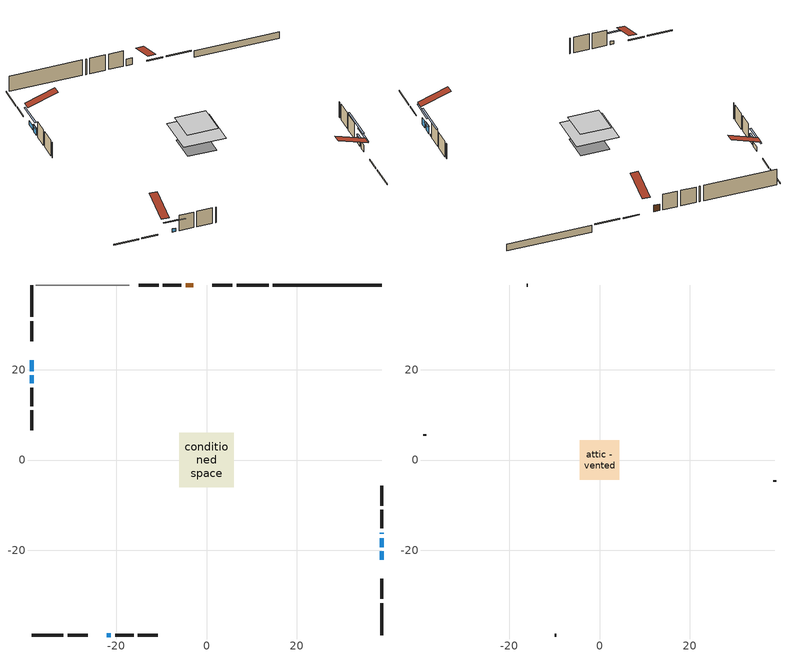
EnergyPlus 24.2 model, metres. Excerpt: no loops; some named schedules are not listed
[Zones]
conditioned space
 floor outside (Floor1 construction): -1.08,-1.08 -1.08,1.08 1.08,1.08 1.08,-1.08 z1.22
 floor adiabatic (AdiabaticFloorConstruction): -6.07,-6.07 -6.07,6.07 6.07,6.07 6.07,-6.07 z3.66
 floor foundation (Slab1 construction): -4.1,-4.1 -4.1,4.1 4.1,4.1 4.1,-4.1 z-0.91
 wall outside (RimJoist1 construction): 13.74,38.75 6.68,38.75 / -38.75,-38.75 -31.69,-38.75 / -38.75,38.75 -38.75,31.69 / 38.75,-38.75 38.75,-31.69 z1.22:1.52
 wall outside (RimJoist2 construction): 5.75,38.75 1.24,38.75 / -30.76,-38.75 -26.25,-38.75 / -38.75,30.76 -38.75,26.25 / 38.75,-30.76 38.75,-26.25 z1.22:1.52
 wall outside (AdiabaticWallConstruction 1): -2.88,38.75 -4.61,38.75 z1.22:3.25
 wall outside (AdiabaticWallConstruction): 38.75,-22.13 38.75,-20.23 z1.22:3.31; -22.13,-38.75 -21.19,-38.75 z1.22:2.26; -38.75,22.13 -38.75,19.69 z1.22:2.56; 38.75,-19.3 38.75,-17.3 z1.22:3.43; -38.75,18.76 -38.75,16.94 z1.22:3.23; 38.75,-16.37 38.75,-16.06 z1.22:1.56
 wall outside (Wall1 construction): -5.54,38.75 -9.65,38.75 / -20.26,-38.75 -16.14,-38.75 / -38.75,16.01 -38.75,11.9 / 38.75,-15.14 38.75,-11.02 z1.22:6.1
 wall outside (Wall2 construction): -10.58,38.75 -14.97,38.75 / -15.21,-38.75 -10.82,-38.75 / -38.75,10.97 -38.75,6.58 / 38.75,-10.09 38.75,-5.7 z1.22:6.1
 wall foundation (FoundationWall1 construction): 14.67,38.75,-0.91 14.67,38.75,1.22 36.34,38.75,1.22 36.34,38.75,1.18 38.75,38.75,1.18 38.75,38.75,-0.91
 wall adiabatic (Wall4 construction): -17.09,38.75 -37.82,38.75 z1.22:6.1
 window (WindowConstruction): 38.75,-22.12 38.75,-20.23 z1.22:3.31
 window (WindowConstruction 1): -22.12,-38.75 -21.19,-38.75 z1.22:2.26
 window (WindowConstruction 2): -38.75,22.12 -38.75,19.69 z1.22:2.56
 window (WindowConstruction 3): 38.75,-19.3 38.75,-17.3 z1.22:3.43
 window (WindowConstruction 4): -38.75,18.76 -38.75,16.94 z1.22:3.23
 window (WindowConstruction 5): 38.75,-16.37 38.75,-16.07 z1.22:1.55
 door (Door): -2.88,38.75 -4.61,38.75 z1.22:3.25
 ceiling adiabatic (AdiabaticFloorConstruction): 6.07,-6.07 6.07,6.07 -6.07,6.07 -6.07,-6.07 z3.66
attic - vented
 floor to conditioned space (Floor2 construction Reversed): -4.41,-4.41 -4.41,4.41 4.41,4.41 4.41,-4.41 z6.1
 wall outside (Wall3 construction): -15.9,38.75 -16.16,38.75 / -9.89,-38.75 -9.63,-38.75 / -38.75,5.65 -38.75,5.39 / 38.75,-4.77 38.75,-4.51 z1.22:6.1
 roof outside (Roof1 construction): -1.95,38.75,6.1 -1.95,30.17,8.96 0.31,30.17,8.96 0.31,38.75,6.1; -23.05,-38.75,6.1 -23.05,-30.17,8.96 -25.32,-30.17,8.96 -25.32,-38.75,6.1; -38.75,23.05,6.1 -30.17,23.05,8.96 -30.17,25.32,8.96 -38.75,25.32,6.1; 38.75,-23.05,6.1 30.17,-23.05,8.96 30.17,-25.32,8.96 38.75,-25.32,6.1
shading: 38.75,-17.59 38.75,-24.76 39.16,-24.76 39.16,-17.59 z5.95; -18.55,-38.75 -24.76,-38.75 -24.76,-39.16 -18.55,-39.16 z4.9; -38.75,17.05 -38.75,24.76 -39.16,24.76 -39.16,17.05 z5.2; 38.75,-17.1 38.75,-19.5 39.16,-19.5 39.16,-17.1 z3.63; -38.75,16.74 -38.75,18.96 -39.16,18.96 -39.16,16.74 z3.43; 38.75,-10.99 38.75,-21.45 39.16,-21.45 39.16,-10.99 z6.63
[Building]
Building 1: Terrain=Suburbs
[Site:Location]
Toronto Intl AP_ON: Latitude {deg}=43.68; Longitude {deg}=-79.63; Time Zone {hr}=-5; Elevation {m}=173; Keep Site Location Information=Yes
[Site:GroundTemperature:Shallow]
4.59119, 2.66285, 2.50842, 3.42352, 7.09712, 10.7536, 13.9236, 15.9317, 16.1023, 14.4691, 11.3799, 7.83558
[Site:WaterMainsTemperature]
Calculation Method=Schedule; Temperature Schedule=mains temperature schedule
[Material] Roughness=Rough; Thermal Absorptance=0.9
Name | Thickness {m} | Conductivity {W/m-K} | Density {kg/m3} | Specific Heat {J/kg-K} | Solar Absorptance | Visible Absorptance
asphalt or fiberglass shingles | 0.00635 | 0.162714 | 1121.4 | 1465.45 | 0.4 | 0.4
ceiling loosefill ins | 0.0846667 | 0.0480833 | 16.02 | 1046.75 | 0.7 | 0.7
ceiling stud and cavity | 0.1397 | 0.101976 | 65.682 | 1177.47 | 0.7 | 0.7
concrete 4.0 in. | 0.1016 | 1.803125 | 2242.8 | 837.4 | 0.7 | 0.7
concrete 8.0 in. | 0.2032 | 1.803125 | 2242.8 | 837.4 | 0.7 | 0.7
door material | 0.04445 | 0.053851 | 512.64 | 1214.23 | 0.7 | 0.7
exterior vertical ins | 0.0369022 | 0.029427 | 32.04 | 1214.23 | 0.7 | 0.7
floor covering | 0.0127 | 0.0433444 | 54.468 | 1339.84 | 0.6 | 0.6
floor rigid ins; rim joist rigid ins | 0.051816 | 0.029427 | 32.04 | 1214.23 | 0.7 | 0.7
floor rigid ins 1; wall rigid ins | 0.512978 | 0.029427 | 32.04 | 1214.23 | 0.7 | 0.7
floor stud and cavity | 0.1397 | 0.0925546 | 92.3553 | 1139.71 | 0.7 | 0.7
floor stud and cavity 1 | 0.1397 | 1.75129 | 37.0049 | 1207.88 | 0.7 | 0.7
furniture material conditioned space 1 | 0.1524 | 0.115458 | 640.8 | 1214.23 | 0.6 | 0.6
gypsum board | 0.0127 | 0.160291 | 801 | 837.4 | 0.6 | 0.6
gypsum board 1 | 0.0127 | 0.160291 | 801 | 837.4 | 0.7 | 0.7
osb sheathing 0.5 in. | 0.0127 | 0.115458 | 512.64 | 1214.23 | 0.7 | 0.7
osb sheathing 0.5 in. 1 | 0.0127 | 0.115458 | 512.64 | 1214.23 | 0.4 | 0.4
osb sheathing 0.75 in. | 0.01905 | 0.115458 | 512.64 | 1214.23 | 0.7 | 0.7
osb sheathing 2.0 in. | 0.0508 | 0.115458 | 512.64 | 1214.23 | 0.7 | 0.7
rim joist stud and cavity | 0.0508 | 0.0292424 | 125.044 | 1163.47 | 0.6 | 0.6
rim joist stud and cavity 1 | 0.0508 | 0.270689 | 125.044 | 1163.47 | 0.6 | 0.6
wall stud and cavity | 0.1397 | 0.0839559 | 139.0536 | 1170.24 | 0.7 | 0.7
wall stud and cavity 1 | 0.1397 | 0.0962846 | 139.0536 | 1170.24 | 0.7 | 0.7
wall stud and cavity 2 | 0.0889 | 6.9971 | 50.32683 | 1063.81 | 0.6 | 0.6
wall stud and cavity 3 | 0.1397 | 0.0865624 | 139.0536 | 1170.24 | 0.7 | 0.7
wall stud and cavity 4 | 0.0889 | 0.380278 | 52.3479 | 1209.89 | 0.7 | 0.7
wall stud and cavity 5 | 0.0889 | 0.391764 | 83.0341 | 1211.67 | 0.7 | 0.7
wood siding | 0.0254 | 0.102417 | 544.68 | 1172.36 | 0.4 | 0.4
wood siding 1 | 0.00254 | 0.102417 | 544.68 | 1172.36 | 0.4 | 0.4
wood siding 2; wood siding 3; wood siding 4 | 0.0254 | 0.102417 | 544.68 | 1172.36 | 0.7 | 0.7
[WindowMaterial:SimpleGlazingSystem]
Name | U-Factor {W/m2-K} | Solar Heat Gain Coefficient
WindowMaterial | 2.88102 | 0.7
WindowMaterial 1 | 2.94177 | 0.64
WindowMaterial 2 | 2.91622 | 0.67
WindowMaterial 3 | 2.87761 | 0.7
WindowMaterial 4 | 2.88386 | 0.7
WindowMaterial 5 | 3.07009 | 0.43
[Construction]
AdiabaticFloorConstruction: floor stud and cavity 1, floor rigid ins 1, osb sheathing 0.75 in., floor covering
AdiabaticWallConstruction: wood siding 3, wall rigid ins, wall stud and cavity 4, gypsum board
AdiabaticWallConstruction 1: wood siding 4, wall rigid ins, wall stud and cavity 4, gypsum board
Door: door material
Floor1 construction: floor stud and cavity, floor rigid ins, osb sheathing 0.75 in., floor covering
Floor2 construction Reversed: gypsum board, ceiling stud and cavity, ceiling loosefill ins
FoundationWall1 construction: concrete 8.0 in., gypsum board 1
furniture construction conditioned space 1: furniture material conditioned space 1
PartitionWallConstruction: gypsum board, wall stud and cavity 5, gypsum board
RimJoist1 construction: wood siding 2, osb sheathing 2.0 in., rim joist stud and cavity
RimJoist2 construction: wood siding 2, rim joist rigid ins, osb sheathing 2.0 in., rim joist stud and cavity 1
Roof1 construction: asphalt or fiberglass shingles
Slab1 construction: concrete 4.0 in.
Wall1 construction: wood siding, osb sheathing 0.5 in., wall stud and cavity, gypsum board
Wall2 construction: wood siding, osb sheathing 0.5 in., wall stud and cavity 1, gypsum board
Wall3 construction: wood siding 1, wall stud and cavity 2
Wall4 construction: osb sheathing 0.5 in. 1, wall stud and cavity 3, gypsum board
WindowConstruction: WindowMaterial
WindowConstruction 1: WindowMaterial 1
WindowConstruction 2: WindowMaterial 2
WindowConstruction 3: WindowMaterial 3
WindowConstruction 4: WindowMaterial 4
WindowConstruction 5: WindowMaterial 5
[Zone] Multiplier=1; Part of Total Floor Area=Yes
Name | Volume {m3}
attic - vented | 36.0769
conditioned space | 535.8
[Space]
Name | Zone | Volume {m3}
attic - vented 1 | attic - vented | 36.0769
conditioned space 1 | conditioned space | 535.8
[ZoneInfiltration:EffectiveLeakageArea]
infil attic - vented 1: Zone or Space=attic - vented 1; Schedule=Always On Discrete; Effective Air Leakage Area {cm2}=3213.93; Stack Coefficient=0.000538095; Wind Coefficient=1.56729e-05
[ZoneMixing]
whole house fan mix: Zone or Space=attic - vented; Schedule=Always On Continuous; Design Flow Rate Calculation Method=Flow/Zone; Design Flow Rate {m3/s}=0; Source Zone or Space=conditioned space
[SurfaceProperty:ExposedFoundationPerimeter]
Slab1: Exposed Perimeter Calculation Method=TotalExposedPerimeter; Total Exposed Perimeter {m}=24.079
[InternalMass] Zone or ZoneList=conditioned space; Space or SpaceList=conditioned space 1
Name | Construction | Surface Area {m2}
furniture mass conditioned space 1 | furniture construction conditioned space 1 | 87.644
partition wall mass | PartitionWallConstruction | 219.11
[Lights]
interior lighting: Zone or ZoneList or Space or SpaceList=conditioned space 1; Schedule=interior lighting schedule; Design Level Calculation Method=LightingLevel; Lighting Level {W}=343.2; Return Air Fraction=0; Fraction Radiant=0.6; Fraction Visible=0.2; Fraction Replaceable=1
[People]
occupants: Zone or ZoneList or Space or SpaceList=conditioned space 1; Number of People Schedule=occupants schedule; Number of People Calculation Method=People; Number of People=3; Fraction Radiant=0.314171; Sensible Heat Fraction=0.56303; Activity Level Schedule=occupants activity schedule; Carbon Dioxide Generation Rate {m3/s-W}=0; Enable ASHRAE 55 Comfort Warnings=No; Mean Radiant Temperature Calculation Type=EnclosureAveraged
[ElectricEquipment] Zone or ZoneList or Space or SpaceList=conditioned space 1; Design Level Calculation Method=EquipmentLevel
Name | Schedule | Design Level {W} | Fraction Latent | Fraction Radiant | Fraction Lost
clothes dryer | clothes dryer schedule | 140.772 | 0.015 | 0.081 | 0.85
clothes washer | clothes washer schedule | 32.1985 | 0.03 | 0.162 | 0.7
cooking range | cooking range schedule | 208.969 | 0.08 | 0.432 | 0.2
dishwasher | dishwasher schedule | 66.8632 | 0.3 | 0.18 | 0.4
fridge | fridge schedule | 72.9452 | 0 | 0.6 | 0
mech vent house fan | mech vent house fan schedule | 0.95 | 0 | 0 | 1
mech vent house fan cfis | mech vent house fan cfis schedule | 0 | 0 | 0 | 0
misc plug loads | misc plug loads schedule | 494.7 | 0.045 | 0.513 | 0.1
whole house fan | Always On Discrete | 0 | 0 | 0 | 1
[OtherEquipment] Zone or ZoneList or Space or SpaceList=conditioned space 1; Design Level Calculation Method=EquipmentLevel
Name | Fuel Type | Schedule | Design Level {W} | Fraction Latent | Fraction Radiant | Fraction Lost
clothes dryer 1 | Electricity | clothes dryer schedule | 0 | 0.015 | 0.081 | 0.85
cooking range 1 | Electricity | cooking range schedule | 0 | 0.08 | 0.432 | 0.2
general water use latent | None | general water use schedule | 59.3978 | 1 | 0 | 0
general water use sensible | None | general water use schedule | -58.539 | 0 | 0.6 | 0
mech vent house fan latent load | None | Always On Discrete | 0 | 1 | 0 | 0
mech vent house fan sensible load | None | Always On Discrete | 0 | 0 | 0 | 0
water heater energy adjustment1 | NaturalGas | Always On Discrete | 0.01 | 0 | 0 | 1
[ZoneInfiltration:DesignFlowRate] Zone or ZoneList or Space or SpaceList=conditioned space 1; Schedule=Always On Discrete; Design Flow Rate Calculation Method=Flow/Zone; Design Flow Rate {m3/s}=0
infil flow; natural vent flow; whole house fan flow
[AvailabilityManager:Scheduled]
furnace airloop Availability Manager: Schedule=Always On Discrete
[Foundation:Kiva]
Foundation Kiva 1: Initial Indoor Air Temperature {C}=18; Wall Height Above Grade {m}=1.21999; Wall Depth Below Slab {m}=0.2032; Custom Block Material Name 1=exterior vertical ins; Custom Block Depth 1 {m}=2.13; Custom Block X Position 1 {m}=0.2159; Custom Block Z Position 1 {m}=0
[Foundation:Kiva:Settings]
Soil Conductivity {W/m-K}=0.849921; Soil Density {kg/m3}=1842.3; Soil Specific Heat {J/kg-K}=418.7; Ground Solar Absorptivity=0.9; Ground Thermal Absorptivity=0.9; Ground Surface Roughness {m}=0.03; Far-Field Width {m}=40; Deep-Ground Boundary Condition=ZeroFlux; Deep-Ground Depth {m}=40; Minimum Cell Dimension {m}=0.2; Maximum Cell Growth Coefficient=3; Simulation Timestep=Timestep
[Exterior:Lights]
exterior lighting: Schedule=exterior lighting schedule; Design Level {W}=75.6
[EnergyManagementSystem:GlobalVariable]
furnace_airloop_Fan_RTF
infil_program_Qfan
infil_program_Qinf
natural_vent_program_Qnv
natural_vent_program_Qwhf
[EnergyManagementSystem:Sensor]
Name | Output:Variable or Output:Meter Index Key | Output:Variable or Output:Meter
airflow_gain | infil flow | Infiltration Sensible Heat Gain Energy
airflow_gain_1 | natural vent flow | Infiltration Sensible Heat Gain Energy
airflow_gain_2 | whole house fan flow | Infiltration Sensible Heat Gain Energy
airflow_loss | infil flow | Infiltration Sensible Heat Loss Energy
airflow_loss_1 | natural vent flow | Infiltration Sensible Heat Loss Energy
airflow_loss_2 | whole house fan flow | Infiltration Sensible Heat Loss Energy
clg_load_cond |  | Cooling:EnergyTransfer:Zone:CONDITIONED SPACE
clg_sp_s; clg_sp_s_1 | cooling setpoint | Schedule Value
clothes_dryer_exhaust_0_sch_s | clothes dryer exhaust 0 schedule | Schedule Value
cool_season | cooling season schedule | Schedule Value
htg_load_cond |  | Heating:EnergyTransfer:Zone:CONDITIONED SPACE
htg_sp_s; htg_sp_s_1 | heating setpoint | Schedule Value
ig_ee_conv | clothes dryer | Electric Equipment Convective Heating Energy
ig_ee_conv_2 | cooking range | Electric Equipment Convective Heating Energy
ig_ee_conv_4 | fridge | Electric Equipment Convective Heating Energy
ig_ee_conv_5 | misc plug loads | Electric Equipment Convective Heating Energy
ig_ee_conv_6 | whole house fan | Electric Equipment Convective Heating Energy
ig_ee_rad | clothes dryer | Electric Equipment Radiant Heating Energy
ig_ee_rad_2 | cooking range | Electric Equipment Radiant Heating Energy
ig_ee_rad_4 | fridge | Electric Equipment Radiant Heating Energy
ig_ee_rad_5 | misc plug loads | Electric Equipment Radiant Heating Energy
ig_ee_rad_6 | whole house fan | Electric Equipment Radiant Heating Energy
ig_lgt_conv | interior lighting | Lights Convective Heating Energy
ig_lgt_rad | interior lighting | Lights Radiant Heating Energy
ig_lgt_vis | interior lighting | Lights Visible Radiation Heating Energy
ig_oe_conv | clothes dryer 1 | Other Equipment Convective Heating Energy
ig_oe_conv_1 | cooking range 1 | Other Equipment Convective Heating Energy
ig_oe_conv_2 | general water use latent | Other Equipment Convective Heating Energy
ig_oe_conv_3 | general water use sensible | Other Equipment Convective Heating Energy
ig_oe_conv_4 | water heater energy adjustment1 | Other Equipment Convective Heating Energy
ig_oe_rad | clothes dryer 1 | Other Equipment Radiant Heating Energy
ig_oe_rad_1 | cooking range 1 | Other Equipment Radiant Heating Energy
ig_oe_rad_2 | general water use latent | Other Equipment Radiant Heating Energy
ig_oe_rad_3 | general water use sensible | Other Equipment Radiant Heating Energy
ig_oe_rad_4 | water heater energy adjustment1 | Other Equipment Radiant Heating Energy
ig_ppl_conv | occupants | People Convective Heating Energy
ig_ppl_rad | occupants | People Radiant Heating Energy
im_conv | furniture mass conditioned space 1 | Surface Inside Face Convection Heat Gain Energy
im_conv_1 | partition wall mass | Surface Inside Face Convection Heat Gain Energy
im_ig | furniture mass conditioned space 1 | Surface Inside Face Internal Gains Radiation Heat Gain Energy
im_ig_1 | partition wall mass | Surface Inside Face Internal Gains Radiation Heat Gain Energy
im_lgt | furniture mass conditioned space 1 | Surface Inside Face Lights Radiation Heat Gain Energy
im_lgt_1 | partition wall mass | Surface Inside Face Lights Radiation Heat Gain Energy
im_sol | furniture mass conditioned space 1 | Surface Inside Face Solar Radiation Heat Gain Energy
im_sol_1 | partition wall mass | Surface Inside Face Solar Radiation Heat Gain Energy
im_surf | furniture mass conditioned space 1 | Surface Inside Face Net Surface Thermal Radiation Heat Gain Energy
im_surf_1 | partition wall mass | Surface Inside Face Net Surface Thermal Radiation Heat Gain Energy
mv_conv | mech vent house fan | Electric Equipment Convective Heating Energy
mv_conv_1 | mech vent house fan cfis | Electric Equipment Convective Heating Energy
mv_conv_2 | mech vent house fan latent load | Other Equipment Convective Heating Energy
mv_conv_3 | mech vent house fan sensible load | Other Equipment Convective Heating Energy
mv_rad | mech vent house fan | Electric Equipment Radiant Heating Energy
mv_rad_1 | mech vent house fan cfis | Electric Equipment Radiant Heating Energy
mv_rad_2 | mech vent house fan latent load | Other Equipment Radiant Heating Energy
mv_rad_3 | mech vent house fan sensible load | Other Equipment Radiant Heating Energy
natural_vent_s | natural vent schedule | Schedule Value
out_pb_s |  | Site Outdoor Air Barometric Pressure
out_wt_s |  | Site Outdoor Air Humidity Ratio
site_vw_s |  | Site Wind Speed
ss_back_out | Window1 | Surface Window Shortwave from Zone Back Out Window Heat Transfer Rate
ss_back_out_1 | Window2 | Surface Window Shortwave from Zone Back Out Window Heat Transfer Rate
ss_back_out_2 | Window3 | Surface Window Shortwave from Zone Back Out Window Heat Transfer Rate
ss_back_out_3 | Window5 | Surface Window Shortwave from Zone Back Out Window Heat Transfer Rate
ss_back_out_4 | Window6 | Surface Window Shortwave from Zone Back Out Window Heat Transfer Rate
ss_back_out_5 | Window7 | Surface Window Shortwave from Zone Back Out Window Heat Transfer Rate
ss_conv | Door1 | Surface Inside Face Convection Heat Gain Energy
ss_conv_1 | Window1 | Surface Inside Face Convection Heat Gain Energy
ss_conv_2 | Window2 | Surface Inside Face Convection Heat Gain Energy
ss_conv_3 | Window3 | Surface Inside Face Convection Heat Gain Energy
ss_conv_4 | Window5 | Surface Inside Face Convection Heat Gain Energy
ss_conv_5 | Window6 | Surface Inside Face Convection Heat Gain Energy
ss_conv_6 | Window7 | Surface Inside Face Convection Heat Gain Energy
ss_ig | Door1 | Surface Inside Face Internal Gains Radiation Heat Gain Energy
ss_ig_1 | Window1 | Surface Inside Face Internal Gains Radiation Heat Gain Energy
ss_ig_2 | Window2 | Surface Inside Face Internal Gains Radiation Heat Gain Energy
ss_ig_3 | Window3 | Surface Inside Face Internal Gains Radiation Heat Gain Energy
ss_ig_4 | Window5 | Surface Inside Face Internal Gains Radiation Heat Gain Energy
ss_ig_5 | Window6 | Surface Inside Face Internal Gains Radiation Heat Gain Energy
ss_ig_6 | Window7 | Surface Inside Face Internal Gains Radiation Heat Gain Energy
ss_lgt | Door1 | Surface Inside Face Lights Radiation Heat Gain Energy
ss_sol | Door1 | Surface Inside Face Solar Radiation Heat Gain Energy
ss_surf | Door1 | Surface Inside Face Net Surface Thermal Radiation Heat Gain Energy
ss_surf_1 | Window1 | Surface Inside Face Net Surface Thermal Radiation Heat Gain Energy
ss_surf_2 | Window2 | Surface Inside Face Net Surface Thermal Radiation Heat Gain Energy
ss_surf_3 | Window3 | Surface Inside Face Net Surface Thermal Radiation Heat Gain Energy
ss_surf_4 | Window5 | Surface Inside Face Net Surface Thermal Radiation Heat Gain Energy
ss_surf_5 | Window6 | Surface Inside Face Net Surface Thermal Radiation Heat Gain Energy
ss_surf_6 | Window7 | Surface Inside Face Net Surface Thermal Radiation Heat Gain Energy
ss_trans_in | Window1 | Surface Window Transmitted Solar Radiation Rate
ss_trans_in_1 | Window2 | Surface Window Transmitted Solar Radiation Rate
ss_trans_in_2 | Window3 | Surface Window Transmitted Solar Radiation Rate
ss_trans_in_3 | Window5 | Surface Window Transmitted Solar Radiation Rate
ss_trans_in_4 | Window6 | Surface Window Transmitted Solar Radiation Rate
ss_trans_in_5 | Window7 | Surface Window Transmitted Solar Radiation Rate
ss_trans_out | Window1 | Surface Inside Face Initial Transmitted Diffuse Transmitted Out Window Solar Radiation Rate
ss_trans_out_1 | Window2 | Surface Inside Face Initial Transmitted Diffuse Transmitted Out Window Solar Radiation Rate
ss_trans_out_2 | Window3 | Surface Inside Face Initial Transmitted Diffuse Transmitted Out Window Solar Radiation Rate
ss_trans_out_3 | Window5 | Surface Inside Face Initial Transmitted Diffuse Transmitted Out Window Solar Radiation Rate
ss_trans_out_4 | Window6 | Surface Inside Face Initial Transmitted Diffuse Transmitted Out Window Solar Radiation Rate
ss_trans_out_5 | Window7 | Surface Inside Face Initial Transmitted Diffuse Transmitted Out Window Solar Radiation Rate
s_conv | Floor1 | Surface Inside Face Convection Heat Gain Energy
s_conv_1 | Floor2 | Surface Inside Face Convection Heat Gain Energy
s_conv_10 | RimJoist2:180 | Surface Inside Face Convection Heat Gain Energy
s_conv_11 | RimJoist2:270 | Surface Inside Face Convection Heat Gain Energy
s_conv_12 | RimJoist2:90 | Surface Inside Face Convection Heat Gain Energy
s_conv_13 | Slab1 | Surface Inside Face Convection Heat Gain Energy
s_conv_14 | Wall1:0 | Surface Inside Face Convection Heat Gain Energy
s_conv_15 | Wall1:180 | Surface Inside Face Convection Heat Gain Energy
s_conv_16 | Wall1:270 | Surface Inside Face Convection Heat Gain Energy
s_conv_17 | Wall1:90 | Surface Inside Face Convection Heat Gain Energy
s_conv_18 | Wall2:0 | Surface Inside Face Convection Heat Gain Energy
s_conv_19 | Wall2:180 | Surface Inside Face Convection Heat Gain Energy
s_conv_2 | FoundationWall1 | Surface Inside Face Convection Heat Gain Energy
s_conv_20 | Wall2:270 | Surface Inside Face Convection Heat Gain Energy
s_conv_21 | Wall2:90 | Surface Inside Face Convection Heat Gain Energy
s_conv_22 | Wall4 | Surface Inside Face Convection Heat Gain Energy
s_conv_3 | inferred conditioned ceiling | Surface Inside Face Convection Heat Gain Energy
s_conv_4 | inferred conditioned floor | Surface Inside Face Convection Heat Gain Energy
s_conv_5 | RimJoist1:0 | Surface Inside Face Convection Heat Gain Energy
s_conv_6 | RimJoist1:180 | Surface Inside Face Convection Heat Gain Energy
s_conv_7 | RimJoist1:270 | Surface Inside Face Convection Heat Gain Energy
s_conv_8 | RimJoist1:90 | Surface Inside Face Convection Heat Gain Energy
s_conv_9 | RimJoist2:0 | Surface Inside Face Convection Heat Gain Energy
s_ig | Floor1 | Surface Inside Face Internal Gains Radiation Heat Gain Energy
s_ig_1 | Floor2 | Surface Inside Face Internal Gains Radiation Heat Gain Energy
s_ig_10 | RimJoist2:180 | Surface Inside Face Internal Gains Radiation Heat Gain Energy
s_ig_11 | RimJoist2:270 | Surface Inside Face Internal Gains Radiation Heat Gain Energy
s_ig_12 | RimJoist2:90 | Surface Inside Face Internal Gains Radiation Heat Gain Energy
s_ig_13 | Slab1 | Surface Inside Face Internal Gains Radiation Heat Gain Energy
s_ig_14 | Wall1:0 | Surface Inside Face Internal Gains Radiation Heat Gain Energy
s_ig_15 | Wall1:180 | Surface Inside Face Internal Gains Radiation Heat Gain Energy
s_ig_16 | Wall1:270 | Surface Inside Face Internal Gains Radiation Heat Gain Energy
s_ig_17 | Wall1:90 | Surface Inside Face Internal Gains Radiation Heat Gain Energy
s_ig_18 | Wall2:0 | Surface Inside Face Internal Gains Radiation Heat Gain Energy
s_ig_19 | Wall2:180 | Surface Inside Face Internal Gains Radiation Heat Gain Energy
s_ig_2 | FoundationWall1 | Surface Inside Face Internal Gains Radiation Heat Gain Energy
s_ig_20 | Wall2:270 | Surface Inside Face Internal Gains Radiation Heat Gain Energy
s_ig_21 | Wall2:90 | Surface Inside Face Internal Gains Radiation Heat Gain Energy
s_ig_22 | Wall4 | Surface Inside Face Internal Gains Radiation Heat Gain Energy
s_ig_3 | inferred conditioned ceiling | Surface Inside Face Internal Gains Radiation Heat Gain Energy
s_ig_4 | inferred conditioned floor | Surface Inside Face Internal Gains Radiation Heat Gain Energy
s_ig_5 | RimJoist1:0 | Surface Inside Face Internal Gains Radiation Heat Gain Energy
s_ig_6 | RimJoist1:180 | Surface Inside Face Internal Gains Radiation Heat Gain Energy
s_ig_7 | RimJoist1:270 | Surface Inside Face Internal Gains Radiation Heat Gain Energy
s_ig_8 | RimJoist1:90 | Surface Inside Face Internal Gains Radiation Heat Gain Energy
s_ig_9 | RimJoist2:0 | Surface Inside Face Internal Gains Radiation Heat Gain Energy
s_lgt | Floor1 | Surface Inside Face Lights Radiation Heat Gain Energy
s_lgt_1 | Floor2 | Surface Inside Face Lights Radiation Heat Gain Energy
s_lgt_10 | RimJoist2:180 | Surface Inside Face Lights Radiation Heat Gain Energy
s_lgt_11 | RimJoist2:270 | Surface Inside Face Lights Radiation Heat Gain Energy
s_lgt_12 | RimJoist2:90 | Surface Inside Face Lights Radiation Heat Gain Energy
s_lgt_13 | Slab1 | Surface Inside Face Lights Radiation Heat Gain Energy
s_lgt_14 | Wall1:0 | Surface Inside Face Lights Radiation Heat Gain Energy
s_lgt_15 | Wall1:180 | Surface Inside Face Lights Radiation Heat Gain Energy
s_lgt_16 | Wall1:270 | Surface Inside Face Lights Radiation Heat Gain Energy
s_lgt_17 | Wall1:90 | Surface Inside Face Lights Radiation Heat Gain Energy
s_lgt_18 | Wall2:0 | Surface Inside Face Lights Radiation Heat Gain Energy
s_lgt_19 | Wall2:180 | Surface Inside Face Lights Radiation Heat Gain Energy
